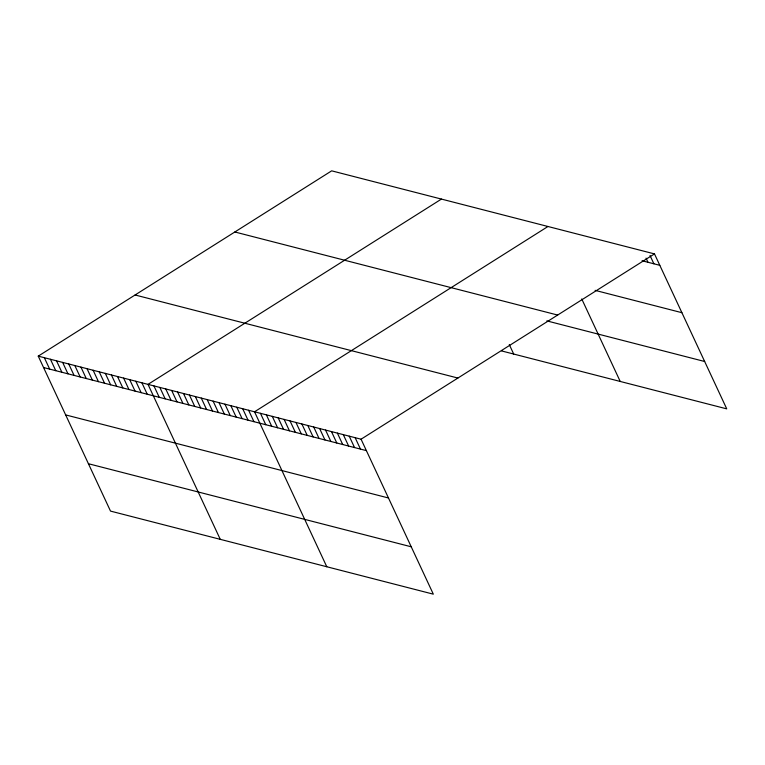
<?xml version="1.0" encoding="UTF-8"?>
<svg xmlns="http://www.w3.org/2000/svg" width="765" height="765" viewBox="0 0 765 765"><rect width="100%" height="100%" fill="white"/><g stroke="black" fill="none" stroke-linecap="round" stroke-linejoin="round"><path stroke-width="1.15" d="M38.25 356.136L361.061 439.206L433.325 594.166L110.514 511.097L38.25 356.136L331.675 170.834L654.486 253.904L726.75 408.864L501.496 350.906M441.434 199.082L148.008 384.374L220.263 539.335M547.96 226.497L254.535 411.79L326.789 566.75M361.061 439.206L654.486 253.904M642.055 260.75L659.812 265.321M595.103 290.356L681.902 312.694M234.845 231.986L557.656 315.056M546.841 320.889L704.661 361.501M135.08 294.984L457.891 378.053M43.576 367.544L366.387 450.614M65.666 414.917L388.477 497.986M88.424 463.724L411.235 546.793M650.02 255.5L653.893 263.801M646.043 258.13L647.974 262.28M581.744 298.943L620.224 381.458M509.28 344.566L513.698 354.042M355.142 437.676L360.468 449.093M349.223 436.155L354.549 447.573M343.303 434.635L348.63 446.043M337.384 433.105L342.71 444.522M331.474 431.584L336.791 443.002M325.555 430.064L330.872 441.482M319.636 428.543L324.953 439.952M313.717 427.013L319.043 438.431M307.798 425.493L313.124 436.911M301.879 423.973L307.205 435.39M295.959 422.452L301.286 433.86M290.04 420.922L295.367 432.34M284.121 419.402L289.447 430.819M278.202 417.881L283.528 429.299M272.292 416.361L277.609 427.769M266.373 414.831L271.69 426.248M260.454 413.31L265.771 424.728M248.615 410.27L253.942 421.678M242.696 408.74L248.023 420.157M236.777 407.219L242.103 418.637M230.858 405.699L236.184 417.107M224.939 404.169L230.265 415.586M219.029 402.648L224.346 414.066M213.11 401.128L218.427 412.545M207.191 399.607L212.507 411.015M201.272 398.077L206.588 409.495M195.352 396.557L200.679 407.974M189.433 395.036L194.759 406.454M183.514 393.516L188.84 404.924M177.595 391.986L182.921 403.404M171.676 390.466L177.002 401.883M165.756 388.945L171.083 400.363M159.847 387.425L165.163 398.833M153.928 385.895L159.244 397.312M141.907 382.806L147.234 394.224M135.807 381.238L141.133 392.655M129.715 379.67L135.032 391.087M123.614 378.101L128.941 389.509M117.514 376.533L122.84 387.941M111.422 374.965L116.739 386.373M105.321 373.387L110.648 384.805M99.23 371.819L104.547 383.236M93.129 370.25L98.446 381.668M87.028 368.682L92.355 380.1M80.937 367.114L86.254 378.532M74.836 365.546L80.162 376.963M68.735 363.977L74.062 375.395M62.644 362.409L67.961 373.827M56.543 360.841L61.869 372.249M50.442 359.273L55.769 370.681M44.351 357.704L49.668 369.113"/></g></svg>
